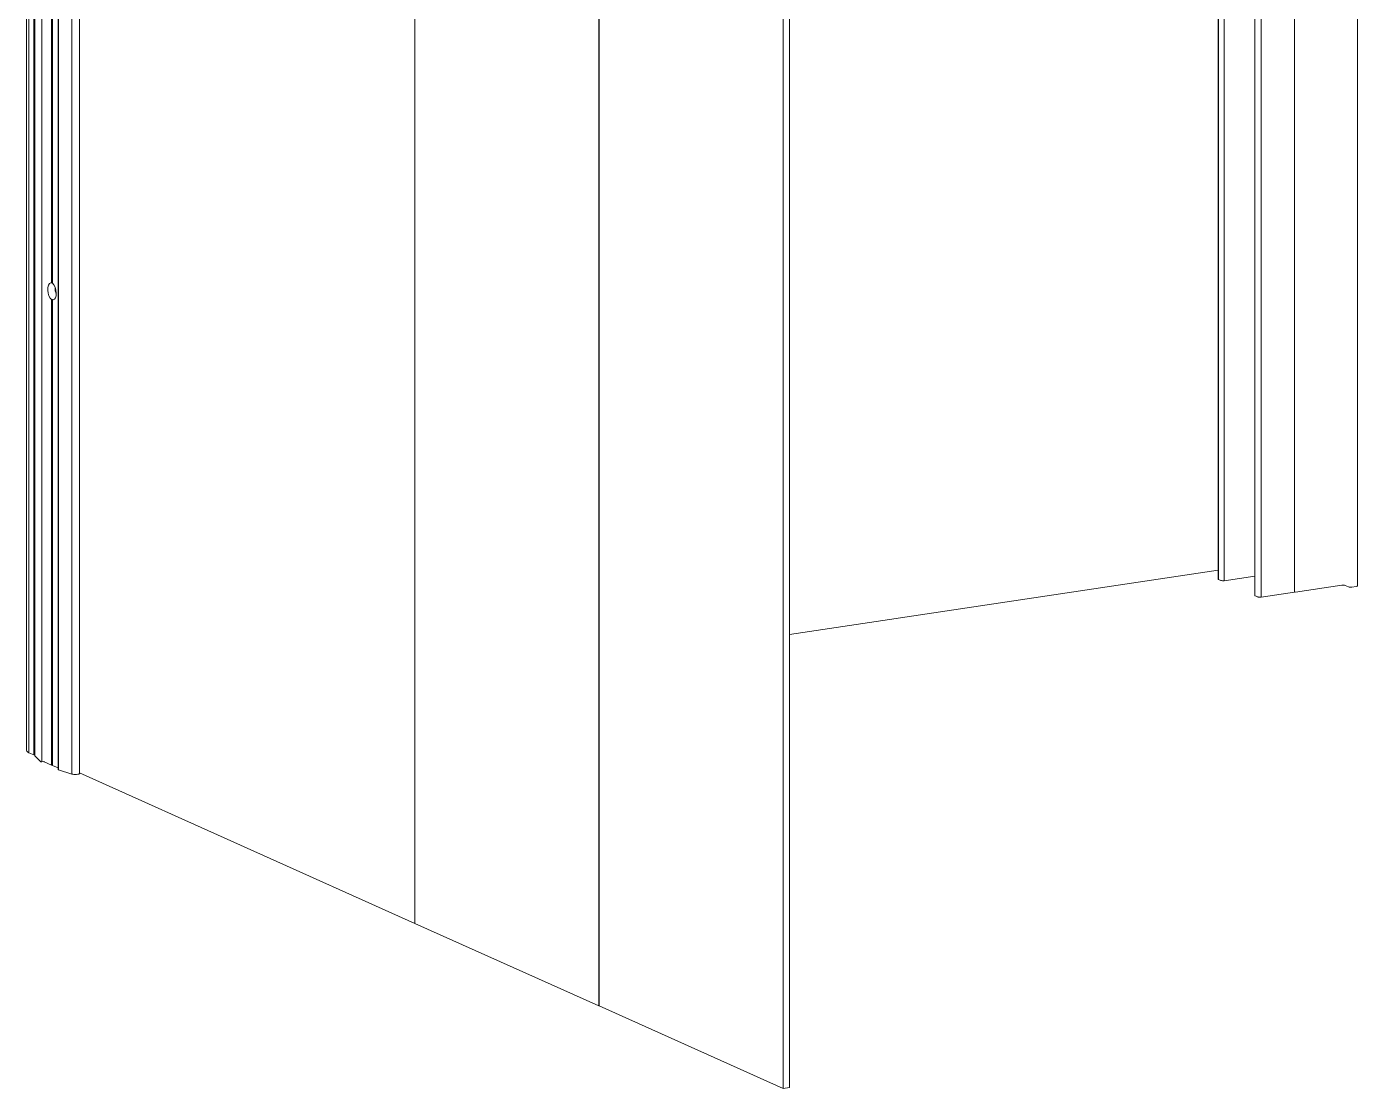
# Model space of a CAD drawing. Header units: millimetres. Extents: x 28932 to 35892, y -771 to 3945.
# Drawn here: x 33771.2 to 34110.3, y 2000.8 to 2271.4 of the extents above; entities that cross this region are included whole.
import ezdxf

# ---------------------------------------------------------------- set-up
doc = ezdxf.new("R2010")
doc.units = ezdxf.units.MM
doc.linetypes.add('K5LT_BASIC', pattern=[0])
doc.linetypes.add('K5LT_THIN', pattern=[0])
doc.layers.add('Системный слой (1)', color=7, linetype='Continuous', true_color=0x909090)

msp = doc.modelspace()

# ---------------------------------------------------------------- linework, layer by layer
at = {"layer": 'Системный слой (1)', "color": 5, "linetype": 'K5LT_BASIC', "lineweight": 20, "true_color": 0x0000ff}
for p, q in [((33771.243, 2086.922), (33771.243, 3870.575)), ((33773.374, 2085.532), (33773.375, 3869.355)), ((33779.277, 2082.085), (33779.277, 3865.909)), ((33782.758, 3864.736), (33782.757, 2080.912)), ((33784.715, 2081.086), (33784.716, 3854.98)), ((33870.179, 3238.573), (33870.178, 2042.85)), ((33917.053, 2021.836), (33917.054, 3217.559)), ((33917.107, 2021.844), (33917.108, 3217.535)), ((33963.982, 2000.831), (33963.983, 3196.522)), ((33965.606, 2001.073), (33965.606, 3195.794)), ((33777.612, 2355.673), (33777.612, 2206.06)), ((33777.799, 2355.589), (33777.799, 2205.975)), ((34084.155, 2126.398), (34084.155, 2293.413)), ((34094.216, 2292.799), (34094.216, 2127.247)), ((34094.284, 2292.809), (34094.284, 2127.314)), ((34110.263, 2128.842), (34110.264, 2293.774)), ((34074.78, 2130.6), (34074.78, 2291.379)), ((33777.612, 2201.849), (33777.612, 2083.214)), ((33777.799, 2201.765), (33777.799, 2083.13)), ((34074.78, 2132.823), (33965.606, 2116.509)), ((34075.489, 2130.239), (34074.864, 2130.52)), ((34084.155, 2131.348), (34076.343, 2130.18)), ((34084.864, 2126.037), (34084.239, 2126.317)), ((34094.216, 2127.247), (34085.718, 2125.977)), ((34094.284, 2127.314), (34094.216, 2127.247)), ((34094.54, 2127.296), (34094.284, 2127.314)), ((34106.286, 2129.051), (34094.54, 2127.296)), ((34108.015, 2128.599), (34107.14, 2128.992)), ((34109.951, 2128.702), (34108.868, 2128.54)), ((33773.11, 2085.782), (33771.829, 2086.356)), ((33774.744, 2084.119), (33773.384, 2085.512)), ((33775.589, 2084.079), (33775.096, 2084.059)), ((33777.612, 2083.214), (33775.717, 2084.063)), ((33777.799, 2083.201), (33777.612, 2083.214)), ((33779.277, 2082.467), (33777.799, 2083.13)), ((33782.757, 2080.912), (33779.343, 2082.035)), ((33784.715, 2081.194), (33870.178, 2042.882)), ((33870.178, 2042.85), (33917.053, 2021.836)), ((33917.107, 2021.844), (33917.053, 2021.836)), ((33917.107, 2021.844), (33963.982, 2000.831)), ((33965.606, 2001.073), (33963.982, 2000.831))]:
    msp.add_line(p, q, dxfattribs=at)
at = {"layer": 'Системный слой (1)', "color": 7, "linetype": 'K5LT_THIN', "lineweight": 5}
for p, q in [((33771.83, 3870.18), (33771.829, 2086.356)), ((33773.111, 3869.605), (33773.11, 2085.782)), ((33775.097, 3867.882), (33775.096, 2084.059)), ((33779.344, 3865.859), (33779.343, 2082.035)), ((34085.718, 2293.049), (34085.718, 2125.977)), ((34074.864, 2291.259), (34074.864, 2130.52)), ((34076.343, 2289.143), (34076.343, 2130.18))]:
    msp.add_line(p, q, dxfattribs=at)
at = {"layer": 'Системный слой (1)', "color": 5, "linetype": 'K5LT_BASIC', "lineweight": 20, "true_color": 0x0000ff}
for centre, major_axis, ratio, start_param, end_param in [((33777.705, 2203.912), (-0.323, 2.163), 0.4829631, 0, 2.7557142), ((33777.705, 2203.912), (-0.323, 2.163), 0.4829631, 6.068946, 6.2831853), ((33777.868, 2203.937), (-2.974, 0.409), 0.7004324, 4.8313045, 4.894155), ((33777.705, 2203.912), (-0.323, 2.163), 0.4829631, 4.4123301, 5.8973068), ((33779.6, 2204.195), (-0.323, 2.163), 0.4829631, 1.1349895, 2.0066032), ((33777.868, 2203.937), (-2.974, 0.409), 0.7004324, 1.5809231, 1.6667427), ((33777.868, 2203.937), (-0.309, -2.248), 0.328644, 0.3101857, 0.3960053), ((33777.705, 2203.912), (0.323, -2.163), 0.4829631, 6.068946, 6.2831853), ((33777.705, 2203.912), (0.323, -2.163), 0.4829631, 0, 1.2707374), ((34075.405, 2130.6), (-0.625, 0), 0.2588188, 0, 0.5235989), ((34076.03, 2130.32), (0.625, 0), 0.2588188, 3.6651916, 5.2359879), ((34106.598, 2128.911), (0.625, 0), 0.2588188, 0.5235989, 2.0943952), ((34084.78, 2126.398), (-0.625, 0), 0.2588188, 0, 0.5235989), ((34085.405, 2126.118), (0.625, 0), 0.2588188, 3.6651916, 5.2359879), ((34108.556, 2128.68), (0.625, 0), 0.2588188, 3.6651916, 5.2359879), ((34109.638, 2128.842), (0.625, 0), 0.2588188, 5.2359879, 6.2831853), ((33775.618, 2086.922), (-4.375, 0), 0.2588188, 0, 0.5235989), ((33773.381, 2085.822), (0.312, 0), 0.2588188, 3.6651916, 4.692813), ((33773.687, 2085.532), (-0.312, 0), 0.2588188, 0, 0.2475394), ((33775.047, 2084.138), (0.312, 0), 0.2588188, 3.389132, 4.868814), ((33775.609, 2084.047), (0.125, 0), 0.2588188, 0.5235989, 1.7272214), ((33779.589, 2082.085), (-0.312, 0), 0.2588188, 0, 0.6666582), ((33783.621, 2081.086), (1.094, 0), 0.2588188, 3.8009216, 6.2831853)]:
    msp.add_ellipse(centre, major_axis=major_axis, ratio=ratio, start_param=start_param, end_param=end_param, dxfattribs=at)

doc.saveas('drawing.dxf')
